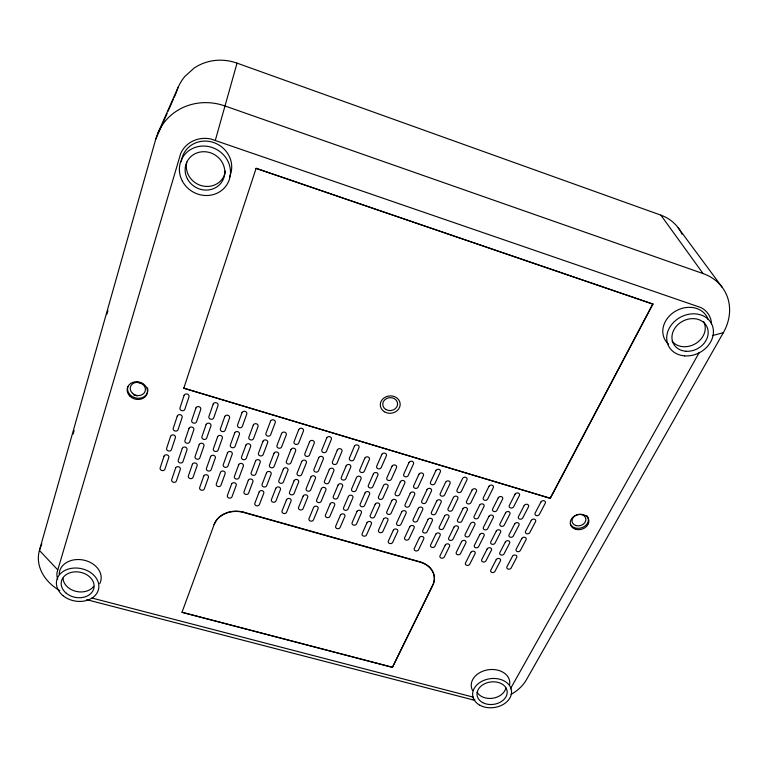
<?xml version="1.0" encoding="UTF-8"?>
<svg xmlns="http://www.w3.org/2000/svg" width="768" height="768" viewBox="0 0 768 768"><rect width="100%" height="100%" fill="white"/><g stroke="black" fill="none" stroke-linecap="round" stroke-linejoin="round"><path stroke-width="1.15" d="M224.784 513.533A23.597 19.229 4.7 0 0 214.214 524.323L214.176 524.592A23.597 19.238 4.7 0 1 243.773 512.496L243.802 512.227A23.597 19.229 4.7 0 0 225.686 513.139M182.006 612.298L392.515 667.334L182.006 612.298L214.214 524.323M652.944 304.09L256.118 168.355L652.944 304.09L550.339 498.326L183.782 388.186L550.339 498.326M711.514 324.125A26.515 22.118 -27.9 0 0 700.877 307.555L210.835 138.979A28.464 26.659 30.9 0 0 180.73 153.379L56.995 572.64A23.462 18.202 11.2 0 0 57.667 579.053M215.357 140.227L237.043 63.139L660.864 215.146A46.378 40.138 -31.4 0 1 680.515 231.37M167.107 113.424L155.722 139.258L39.418 550.426A46.243 36.134 11.4 0 0 59.808 590.621M106.973 314.064L107.933 310.666M73.162 433.987L74.141 430.55M183.734 388.426L256.118 168.355M41.837 543.706L39.418 550.426L57.6 569.712M158.083 132.71L178.243 87.101M168.058 111.274L173.27 99.437M174.221 97.277L176.122 92.976M392.486 667.037L432.749 585.072A22.781 18.173 -5.3 0 0 419.962 561.821L419.99 562.09A22.781 18.173 -5.3 0 1 432.778 585.36L392.515 667.334M550.253 498.067L652.819 303.878M510.403 688.867L699.274 352.454M660.864 215.146L703.075 273.571A52.147 43.757 -28.4 0 1 723.341 332.669L526.426 679.747A42.355 31.958 -7.9 0 1 511.075 694.397M712.435 335.606L723.341 332.669M86.678 599.664L471.619 699.514L474.912 699.437M91.872 598.013L473.376 697.162M243.802 512.227L418.81 561.494M243.773 512.496L419.99 562.09M133.776 394.954L137.213 395.971M137.021 382.234L142.733 383.942M703.075 273.571L224.774 105.907A55.93 52.522 32.4 0 0 155.722 139.258M678.202 227.808L722.294 287.424M681.024 232.301A46.378 40.138 -31.4 0 1 681.955 234.211M176.419 91.978A49.536 47.002 41.9 0 1 184.79 76.522L194.035 68.141A49.536 47.002 41.9 0 1 237.043 63.139M474.672 700.205A42.355 31.958 -7.9 0 1 471.619 699.514M181.334 161.731A25.67 24.048 30.9 0 1 213.005 142.32A25.67 24.048 30.9 0 1 229.469 176.928M586.81 515.626A9.427 7.555 -14.9 0 1 583.382 527.059A9.427 7.555 -14.9 0 1 570.365 524.045M147.504 387.802A10.262 8.765 15.1 0 1 137.741 398.266A10.262 8.765 15.1 0 1 127.834 386.525M668.592 344.218A23.914 19.949 -27.9 0 1 674.698 311.654A23.914 19.949 -27.9 0 1 708.048 319.344M703.69 321.706A18.624 15.523 -27.9 0 1 695.798 343.498A18.624 15.523 -27.9 0 1 672.077 341.155M59.194 574.08A21.168 16.416 11.2 0 1 84.346 560.246A21.168 16.416 11.2 0 1 99.773 583.642M93.715 586.301A16.483 12.758 11.1 0 1 75.61 591.274A16.483 12.758 11.1 0 1 63.014 578.256M225.466 171.053A19.997 18.72 30.6 0 1 202.454 185.923A19.997 18.72 30.6 0 1 186.797 162.086M472.656 690.662A19.363 14.486 -7.9 0 1 488.227 669.773A19.363 14.486 -7.9 0 1 509.568 685.123M505.872 687.907A15.072 11.251 -7.9 0 1 492.806 698.237A15.072 11.251 -7.9 0 1 477.13 692.218M164.035 456.173L160.157 467.904A2.458 2.045 10.5 0 0 161.875 470.515A2.458 2.045 10.5 0 0 164.88 469.248L168.787 457.536A2.477 2.064 10.6 0 0 167.059 454.886A2.477 2.064 10.6 0 0 164.035 456.173M170.602 436.31L166.646 448.272A2.486 2.083 10.8 0 0 168.374 450.941A2.486 2.083 10.8 0 0 171.408 449.645L175.382 437.702A2.496 2.102 10.9 0 0 173.654 435.005A2.496 2.102 10.9 0 0 170.602 436.31M177.283 416.074L173.261 428.266A2.506 2.122 11.1 0 0 174.989 430.982A2.506 2.122 11.1 0 0 178.061 429.667L182.112 417.494A2.515 2.15 11.3 0 0 180.374 414.739A2.515 2.15 11.3 0 0 177.283 416.074M184.099 395.424L180 407.866A2.525 2.16 11.4 0 0 181.738 410.63A2.525 2.16 11.4 0 0 184.838 409.296L188.966 396.883A2.544 2.189 11.7 0 0 187.229 394.07A2.544 2.189 11.7 0 0 184.099 395.424M175.613 468.058L171.696 479.654A2.438 2.016 9.5 0 0 173.386 482.237A2.438 2.016 9.5 0 0 176.381 480.979L180.317 469.402A2.458 2.045 9.6 0 0 178.627 466.781A2.458 2.045 9.6 0 0 175.613 468.058M182.246 448.435L178.253 460.253A2.467 2.054 9.7 0 0 179.952 462.883A2.467 2.054 9.7 0 0 182.976 461.606L186.989 449.808A2.477 2.083 9.8 0 0 185.29 447.139A2.477 2.083 9.8 0 0 182.246 448.435M189.005 428.438L184.934 440.486A2.486 2.102 9.9 0 0 186.634 443.165A2.486 2.102 9.9 0 0 189.696 441.869L193.786 429.84A2.496 2.122 10.1 0 0 192.077 427.123A2.496 2.122 10.1 0 0 189.005 428.438M195.888 408.048L191.741 420.326A2.506 2.141 10.2 0 0 193.45 423.072A2.506 2.141 10.2 0 0 196.541 421.747L200.717 409.488A2.525 2.17 10.3 0 0 198.998 406.704A2.525 2.17 10.3 0 0 195.888 408.048M192.394 464.314L188.381 475.949A2.438 2.026 8.6 0 0 190.051 478.541A2.438 2.026 8.6 0 0 193.056 477.283L197.098 465.667A2.458 2.054 8.7 0 0 195.418 463.037A2.458 2.054 8.7 0 0 192.394 464.314M199.19 444.634L195.101 456.49A2.458 2.064 8.8 0 0 196.781 459.13A2.458 2.064 8.8 0 0 199.814 457.853L203.933 446.016A2.477 2.093 8.9 0 0 202.253 443.338A2.477 2.093 8.9 0 0 199.19 444.634M206.122 424.57L201.946 436.656A2.486 2.112 8.9 0 0 203.635 439.344A2.486 2.112 8.9 0 0 206.707 438.048L210.902 425.981A2.496 2.131 9 0 0 209.213 423.245A2.496 2.131 9 0 0 206.122 424.57M213.187 404.112L208.934 416.438A2.506 2.15 9.1 0 0 210.624 419.184A2.506 2.15 9.1 0 0 213.725 417.859L218.006 405.552A2.525 2.179 9.2 0 0 216.317 402.768A2.525 2.179 9.2 0 0 213.187 404.112M203.741 476.093L199.68 487.584A2.419 2.006 7.6 0 0 201.331 490.147A2.419 2.006 7.6 0 0 204.326 488.909L208.406 477.427A2.438 2.026 7.7 0 0 206.755 474.835A2.438 2.026 7.7 0 0 203.741 476.093M210.605 456.643L206.467 468.355A2.448 2.045 7.7 0 0 208.118 470.966A2.448 2.045 7.7 0 0 211.152 469.699L215.309 458.006A2.458 2.064 7.8 0 0 213.648 455.366A2.458 2.064 7.8 0 0 210.605 456.643M217.603 436.829L213.389 448.762A2.467 2.083 7.8 0 0 215.05 451.421A2.467 2.083 7.8 0 0 218.102 450.134L222.346 438.211A2.477 2.112 7.9 0 0 220.685 435.514A2.477 2.112 7.9 0 0 217.603 436.829M224.736 416.621L220.435 428.784A2.486 2.122 7.9 0 0 222.106 431.501A2.486 2.122 7.9 0 0 225.197 430.186L229.517 418.042A2.506 2.15 8 0 0 227.846 415.286A2.506 2.15 8 0 0 224.736 416.621M220.483 472.387L216.326 483.917A2.419 2.016 6.7 0 0 217.949 486.48A2.419 2.016 6.7 0 0 220.954 485.232L225.13 473.722A2.438 2.035 6.7 0 0 223.507 471.12A2.438 2.035 6.7 0 0 220.483 472.387M227.51 452.87L223.277 464.621A2.448 2.054 6.7 0 0 224.909 467.242A2.448 2.054 6.7 0 0 227.942 465.974L232.205 454.234A2.458 2.074 6.7 0 0 230.573 451.584A2.458 2.074 6.7 0 0 227.51 452.87M234.682 432.989L230.362 444.96A2.467 2.093 6.8 0 0 232.003 447.629A2.467 2.093 6.8 0 0 235.075 446.342L239.414 434.381A2.477 2.122 6.8 0 0 237.773 431.674A2.477 2.122 6.8 0 0 234.682 432.989M241.987 412.714L237.59 424.925A2.486 2.131 6.8 0 0 239.232 427.651A2.486 2.131 6.8 0 0 242.333 426.326L246.758 414.134A2.506 2.16 6.8 0 0 245.117 411.379A2.506 2.16 6.8 0 0 241.987 412.714M231.6 484.051L227.405 495.446A2.4 1.987 5.8 0 0 229.008 497.99A2.4 1.987 5.8 0 0 232.003 496.752L236.218 485.376A2.419 2.016 5.8 0 0 234.614 482.803A2.419 2.016 5.8 0 0 231.6 484.051M238.694 464.774L234.422 476.39A2.429 2.026 5.7 0 0 236.026 478.973A2.429 2.026 5.7 0 0 239.05 477.715L243.35 466.128A2.438 2.054 5.7 0 0 241.738 463.507A2.438 2.054 5.7 0 0 238.694 464.774M245.923 445.133L241.565 456.96A2.448 2.074 5.7 0 0 243.178 459.6A2.448 2.074 5.7 0 0 246.24 458.323L250.618 446.506A2.458 2.093 5.7 0 0 249.005 443.837A2.458 2.093 5.7 0 0 245.923 445.133M253.296 425.098L248.851 437.165A2.467 2.112 5.6 0 0 250.474 439.853A2.467 2.112 5.6 0 0 253.565 438.547L258.029 426.509A2.486 2.131 5.6 0 0 256.406 423.782A2.486 2.131 5.6 0 0 253.296 425.098M248.294 480.374L244.003 491.808A2.41 1.997 4.8 0 0 245.587 494.352A2.41 1.997 4.8 0 0 248.592 493.114L252.902 481.699A2.419 2.026 4.8 0 0 251.318 479.117A2.419 2.026 4.8 0 0 248.294 480.374M255.562 461.03L251.184 472.685A2.429 2.035 4.7 0 0 252.768 475.277A2.429 2.035 4.7 0 0 255.811 474.019L260.208 462.384A2.438 2.064 4.6 0 0 258.614 459.754A2.438 2.064 4.6 0 0 255.562 461.03M262.963 441.322L258.499 453.197A2.448 2.074 4.6 0 0 260.093 455.837A2.448 2.074 4.6 0 0 263.165 454.56L267.648 442.704A2.458 2.102 4.5 0 0 266.054 440.026A2.458 2.102 4.5 0 0 262.963 441.322M270.509 421.229L265.958 433.334A2.467 2.122 4.4 0 0 267.562 436.032A2.467 2.122 4.4 0 0 270.662 434.726L275.232 422.64A2.486 2.141 4.3 0 0 273.629 419.904A2.486 2.141 4.3 0 0 270.509 421.229M259.19 491.942L254.861 503.242A2.39 1.978 3.9 0 0 256.416 505.757A2.39 1.978 3.9 0 0 259.411 504.528L263.76 493.248A2.4 1.997 3.9 0 0 262.205 490.704A2.4 1.997 3.9 0 0 259.19 491.942M266.515 472.829L262.099 484.339A2.41 2.016 3.8 0 0 263.664 486.902A2.41 2.016 3.8 0 0 266.688 485.654L271.123 474.163A2.419 2.035 3.7 0 0 269.558 471.562A2.419 2.035 3.7 0 0 266.515 472.829M273.974 453.35L269.482 465.082A2.429 2.054 3.6 0 0 271.046 467.693A2.429 2.054 3.6 0 0 274.109 466.426L278.621 454.714A2.448 2.074 3.5 0 0 277.056 452.064A2.448 2.074 3.5 0 0 273.974 453.35M281.578 433.507L276.998 445.459A2.458 2.093 3.4 0 0 278.573 448.128A2.458 2.093 3.4 0 0 281.664 446.832L286.262 434.899A2.467 2.122 3.2 0 0 284.688 432.192A2.467 2.122 3.2 0 0 281.578 433.507M275.846 488.285L271.421 499.622A2.39 1.987 3 0 0 272.957 502.138A2.39 1.987 3 0 0 275.962 500.918L280.416 489.6A2.4 2.006 2.8 0 0 278.87 487.046A2.4 2.006 2.8 0 0 275.846 488.285M283.334 469.114L278.822 480.662A2.41 2.026 2.7 0 0 280.368 483.235A2.41 2.026 2.7 0 0 283.402 481.987L287.933 470.448A2.419 2.045 2.6 0 0 286.397 467.846A2.419 2.045 2.6 0 0 283.334 469.114M290.966 449.578L286.368 461.347A2.429 2.064 2.5 0 0 287.914 463.968A2.429 2.064 2.5 0 0 290.986 462.691L295.603 450.941A2.448 2.083 2.3 0 0 294.058 448.282A2.448 2.083 2.3 0 0 290.966 449.578M298.742 429.658L294.058 441.658A2.458 2.102 2.1 0 0 295.613 444.326A2.458 2.102 2.1 0 0 298.714 443.03L303.418 431.059A2.467 2.131 1.9 0 0 301.872 428.352A2.467 2.131 1.9 0 0 298.742 429.658M286.522 499.747L282.067 510.95A2.371 1.958 2.2 0 0 283.574 513.446A2.371 1.958 2.2 0 0 286.57 512.227L291.053 501.043A2.39 1.987 2 0 0 289.536 498.518A2.39 1.987 2 0 0 286.522 499.747M294.067 480.806L289.526 492.211A2.39 1.997 1.9 0 0 291.043 494.755A2.39 1.997 1.9 0 0 294.067 493.517L298.627 482.122A2.41 2.026 1.7 0 0 297.11 479.549A2.41 2.026 1.7 0 0 294.067 480.806M301.747 461.501L297.12 473.126A2.419 2.035 1.6 0 0 298.646 475.718A2.419 2.035 1.6 0 0 301.699 474.461L306.355 462.845A2.429 2.064 1.3 0 0 304.829 460.224A2.429 2.064 1.3 0 0 301.747 461.501M309.581 441.821L304.867 453.677A2.438 2.074 1.2 0 0 306.394 456.317A2.438 2.074 1.2 0 0 309.485 455.03L314.227 443.203A2.448 2.102 0.9 0 0 312.701 440.525A2.448 2.102 0.9 0 0 309.581 441.821M303.139 496.128L298.579 507.36A2.371 1.968 1.1 0 0 300.077 509.866A2.371 1.968 1.1 0 0 303.082 508.646L307.661 497.424A2.39 1.987 0.9 0 0 306.163 494.89A2.39 1.987 0.9 0 0 303.139 496.128M310.848 477.12L306.202 488.563A2.4 2.006 0.8 0 0 307.699 491.117A2.4 2.006 0.8 0 0 310.742 489.878L315.398 478.445A2.41 2.026 0.6 0 0 313.901 475.862A2.41 2.026 0.6 0 0 310.848 477.12M318.701 457.747L313.968 469.411A2.419 2.045 0.4 0 0 315.466 472.013A2.419 2.045 0.4 0 0 318.538 470.755L323.299 459.101A2.429 2.064 0.1 0 0 321.792 456.47A2.429 2.064 0.1 0 0 318.701 457.747M326.707 438.01L321.878 449.894A2.438 2.083 -0.1 0 0 323.386 452.544A2.438 2.083 -0.1 0 0 326.496 451.267L331.334 439.392A2.458 2.112 -0.4 0 0 329.827 436.714A2.458 2.112 -0.4 0 0 326.707 438.01M313.594 507.485L309.005 518.592A2.362 1.949 0.4 0 0 310.483 521.069A2.362 1.949 0.4 0 0 313.478 519.859L318.086 508.771A2.371 1.968 0.2 0 0 316.608 506.266A2.371 1.968 0.2 0 0 313.594 507.485M321.36 488.707L316.685 500.016A2.381 1.978 0 0 0 318.154 502.531A2.381 1.978 0 0 0 321.187 501.312L325.882 490.013A2.39 2.006 -0.2 0 0 324.403 487.459A2.39 2.006 -0.2 0 0 321.36 488.707M329.261 469.565L324.499 481.094A2.4 2.016 -0.4 0 0 325.978 483.658A2.4 2.016 -0.4 0 0 329.04 482.41L333.821 470.899A2.419 2.045 -0.7 0 0 332.342 468.298A2.419 2.045 -0.7 0 0 329.261 469.565M337.315 450.058L332.467 461.808A2.429 2.054 -0.9 0 0 333.946 464.429A2.429 2.054 -0.9 0 0 337.037 463.152L341.914 451.43A2.438 2.083 -1.2 0 0 340.435 448.771A2.438 2.083 -1.2 0 0 337.315 450.058M330.163 503.894L325.478 515.03A2.362 1.949 -0.6 0 0 326.938 517.507A2.362 1.949 -0.6 0 0 329.942 516.298L334.646 505.181A2.371 1.978 -0.9 0 0 333.197 502.666A2.371 1.978 -0.9 0 0 330.163 503.894M338.093 485.05L333.322 496.397A2.381 1.987 -1.1 0 0 334.771 498.922A2.381 1.987 -1.1 0 0 337.814 497.693L342.605 486.355A2.4 2.006 -1.4 0 0 341.155 483.802A2.4 2.006 -1.4 0 0 338.093 485.05M346.166 465.85L341.299 477.408A2.41 2.026 -1.6 0 0 342.758 479.981A2.41 2.026 -1.6 0 0 345.83 478.733L350.717 467.184A2.419 2.045 -1.9 0 0 349.258 464.573A2.419 2.045 -1.9 0 0 346.166 465.85M354.394 446.275L349.44 458.064A2.429 2.064 -2.2 0 0 350.899 460.685A2.429 2.064 -2.2 0 0 354.01 459.418L358.982 447.648A2.438 2.093 -2.6 0 0 357.523 444.989A2.438 2.093 -2.6 0 0 354.394 446.275M340.416 515.155L335.702 526.166A2.342 1.93 -1.3 0 0 337.133 528.614A2.342 1.93 -1.3 0 0 340.128 527.424L344.861 516.422A2.362 1.949 -1.5 0 0 343.43 513.946A2.362 1.949 -1.5 0 0 340.416 515.155M348.384 496.531L343.584 507.744A2.371 1.968 -1.7 0 0 345.024 510.24A2.371 1.968 -1.7 0 0 348.048 509.03L352.867 497.827A2.381 1.987 -2.1 0 0 351.437 495.293A2.381 1.987 -2.1 0 0 348.384 496.531M356.506 477.552L351.619 488.986A2.39 2.006 -2.3 0 0 353.059 491.53A2.39 2.006 -2.3 0 0 356.112 490.291L361.027 478.877A2.4 2.026 -2.6 0 0 359.587 476.304A2.4 2.026 -2.6 0 0 356.506 477.552M364.781 458.218L359.798 469.862A2.41 2.035 -2.9 0 0 361.238 472.454A2.41 2.035 -2.9 0 0 364.33 471.197L369.341 459.571A2.429 2.064 -3.3 0 0 367.901 456.941A2.429 2.064 -3.3 0 0 364.781 458.218M356.947 511.584L352.138 522.624A2.352 1.93 -2.3 0 0 353.549 525.082A2.352 1.93 -2.3 0 0 356.554 523.891L361.382 512.861A2.362 1.958 -2.6 0 0 359.971 510.365A2.362 1.958 -2.6 0 0 356.947 511.584M365.078 492.902L360.182 504.154A2.371 1.968 -2.8 0 0 361.594 506.659A2.371 1.968 -2.8 0 0 364.637 505.44L369.552 494.198A2.381 1.997 -3.2 0 0 368.141 491.664A2.381 1.997 -3.2 0 0 365.078 492.902M373.373 473.866L368.381 485.328A2.39 2.006 -3.4 0 0 369.792 487.882A2.39 2.006 -3.4 0 0 372.864 486.643L377.875 475.19A2.41 2.026 -3.8 0 0 376.464 472.608A2.41 2.026 -3.8 0 0 373.373 473.866M381.821 454.464L376.733 466.147A2.419 2.045 -4.1 0 0 378.144 468.749A2.419 2.045 -4.1 0 0 381.254 467.491L386.362 455.827A2.429 2.064 -4.6 0 0 384.941 453.187A2.429 2.064 -4.6 0 0 381.821 454.464M366.989 522.749L362.15 533.664A2.333 1.91 -2.9 0 0 363.542 536.093A2.333 1.91 -2.9 0 0 366.538 534.912L371.395 524.006A2.352 1.93 -3.2 0 0 370.003 521.549A2.352 1.93 -3.2 0 0 366.989 522.749M375.168 504.278L370.243 515.405A2.362 1.949 -3.4 0 0 371.635 517.872A2.362 1.949 -3.4 0 0 374.659 516.672L379.603 505.565A2.371 1.968 -3.8 0 0 378.211 503.059A2.371 1.968 -3.8 0 0 375.168 504.278M383.501 485.472L378.48 496.8A2.381 1.987 -4.1 0 0 379.872 499.315A2.381 1.987 -4.1 0 0 382.934 498.096L387.974 486.778A2.39 2.006 -4.5 0 0 386.582 484.224A2.39 2.006 -4.5 0 0 383.501 485.472M391.987 466.301L386.88 477.84A2.4 2.016 -4.8 0 0 388.272 480.413A2.4 2.016 -4.8 0 0 391.363 479.165L396.499 467.635A2.419 2.045 -5.2 0 0 395.107 465.034A2.419 2.045 -5.2 0 0 391.987 466.301M383.472 519.206L378.538 530.15A2.342 1.92 -3.9 0 0 379.91 532.589A2.342 1.92 -3.9 0 0 382.915 531.398L387.869 520.464A2.352 1.939 -4.2 0 0 386.506 517.997A2.352 1.939 -4.2 0 0 383.472 519.206M391.814 500.678L386.794 511.834A2.362 1.949 -4.5 0 0 388.166 514.32A2.362 1.949 -4.5 0 0 391.2 513.11L396.25 501.965A2.371 1.978 -4.9 0 0 394.877 499.45A2.371 1.978 -4.9 0 0 391.814 500.678M400.32 481.805L395.194 493.171A2.381 1.987 -5.2 0 0 396.576 495.696A2.381 1.987 -5.2 0 0 399.648 494.467L404.784 483.12A2.4 2.006 -5.6 0 0 403.411 480.557A2.4 2.006 -5.6 0 0 400.32 481.805M408.979 462.576L403.757 474.154A2.41 2.026 -6 0 0 405.139 476.736A2.41 2.026 -6 0 0 408.24 475.488L413.482 463.92A2.419 2.045 -6.5 0 0 412.099 461.309A2.419 2.045 -6.5 0 0 408.979 462.576M393.312 530.266L388.349 541.094A2.323 1.891 -4.4 0 0 389.702 543.504A2.323 1.891 -4.4 0 0 392.698 542.333L397.67 531.514A2.342 1.91 -4.8 0 0 396.326 529.075A2.342 1.91 -4.8 0 0 393.312 530.266M401.693 511.958L396.643 522.989A2.342 1.93 -5 0 0 397.997 525.437A2.342 1.93 -5 0 0 401.021 524.246L406.09 513.235A2.362 1.949 -5.4 0 0 404.746 510.749A2.362 1.949 -5.4 0 0 401.693 511.958M410.237 493.306L405.091 504.538A2.371 1.968 -5.7 0 0 406.445 507.043A2.371 1.968 -5.7 0 0 409.498 505.824L414.662 494.602A2.381 1.987 -6.2 0 0 413.309 492.077A2.381 1.987 -6.2 0 0 410.237 493.306M418.934 474.307L413.693 485.75A2.39 1.997 -6.5 0 0 415.046 488.294A2.39 1.997 -6.5 0 0 418.138 487.056L423.398 475.632A2.41 2.026 -7 0 0 422.045 473.05A2.41 2.026 -7 0 0 418.934 474.307M409.757 526.752L404.698 537.61A2.333 1.901 -5.4 0 0 406.032 540.029A2.333 1.901 -5.4 0 0 409.037 538.848L414.115 528A2.342 1.92 -5.8 0 0 412.781 525.552A2.342 1.92 -5.8 0 0 409.757 526.752M418.301 508.378L413.155 519.446A2.352 1.93 -6.1 0 0 414.49 521.904A2.352 1.93 -6.1 0 0 417.523 520.704L422.688 509.664A2.362 1.958 -6.5 0 0 421.363 507.168A2.362 1.958 -6.5 0 0 418.301 508.378M427.008 489.667L421.766 500.938A2.371 1.968 -6.8 0 0 423.101 503.453A2.371 1.968 -6.8 0 0 426.173 502.224L431.434 490.973A2.39 1.987 -7.3 0 0 430.099 488.438A2.39 1.987 -7.3 0 0 427.008 489.667M435.878 470.611L430.531 482.093A2.4 2.006 -7.7 0 0 431.866 484.646A2.4 2.006 -7.7 0 0 434.976 483.408L440.333 471.946A2.41 2.026 -8.2 0 0 438.998 469.354A2.41 2.026 -8.2 0 0 435.878 470.611M419.386 537.725L414.317 548.458A2.314 1.872 -5.8 0 0 415.622 550.848A2.314 1.872 -5.8 0 0 418.618 549.677L423.715 538.963A2.333 1.891 -6.2 0 0 422.4 536.544A2.333 1.891 -6.2 0 0 419.386 537.725M427.978 519.562L422.803 530.496A2.333 1.91 -6.5 0 0 424.118 532.934A2.333 1.91 -6.5 0 0 427.142 531.744L432.326 520.829A2.352 1.93 -6.9 0 0 431.021 518.362A2.352 1.93 -6.9 0 0 427.978 519.562M436.714 501.072L431.453 512.208A2.362 1.939 -7.3 0 0 432.758 514.685A2.362 1.939 -7.3 0 0 435.821 513.475L441.101 502.358A2.371 1.968 -7.7 0 0 439.795 499.843A2.371 1.968 -7.7 0 0 436.714 501.072M445.622 482.237L440.256 493.574A2.381 1.978 -8.1 0 0 441.571 496.099A2.381 1.978 -8.1 0 0 444.662 494.87L450.048 483.542A2.4 1.997 -8.6 0 0 448.733 480.989A2.4 1.997 -8.6 0 0 445.622 482.237M435.792 534.23L430.618 545.002A2.323 1.882 -6.8 0 0 431.914 547.392A2.323 1.882 -6.8 0 0 434.918 546.23L440.112 535.469A2.333 1.901 -7.2 0 0 438.816 533.05A2.333 1.901 -7.2 0 0 435.792 534.23M444.538 516.019L439.277 526.982A2.342 1.91 -7.5 0 0 440.563 529.421A2.342 1.91 -7.5 0 0 443.606 528.23L448.886 517.277A2.352 1.93 -8 0 0 447.6 514.81A2.352 1.93 -8 0 0 444.538 516.019M453.446 497.462L448.08 508.637A2.362 1.949 -8.3 0 0 449.376 511.123A2.362 1.949 -8.3 0 0 452.448 509.914L457.824 498.758A2.381 1.968 -8.8 0 0 456.538 496.234A2.381 1.968 -8.8 0 0 453.446 497.462M462.518 478.57L457.056 489.946A2.39 1.987 -9.2 0 0 458.342 492.48A2.39 1.987 -9.2 0 0 461.453 491.251L466.934 479.885A2.4 2.006 -9.8 0 0 465.648 477.322A2.4 2.006 -9.8 0 0 462.518 478.57M445.229 545.107L440.035 555.754A2.304 1.853 -7.2 0 0 441.312 558.125A2.304 1.853 -7.2 0 0 444.307 556.963L449.51 546.336A2.323 1.872 -7.6 0 0 448.243 543.936A2.323 1.872 -7.6 0 0 445.229 545.107M454.013 527.098L448.723 537.946A2.333 1.891 -7.9 0 0 449.99 540.355A2.333 1.891 -7.9 0 0 453.014 539.174L458.323 528.346A2.342 1.91 -8.4 0 0 457.056 525.907A2.342 1.91 -8.4 0 0 454.013 527.098M462.95 508.762L457.565 519.802A2.352 1.92 -8.7 0 0 458.842 522.259A2.352 1.92 -8.7 0 0 461.894 521.069L467.299 510.038A2.362 1.949 -9.2 0 0 466.032 507.552A2.362 1.949 -9.2 0 0 462.95 508.762M472.061 490.08L466.57 501.331A2.371 1.958 -9.6 0 0 467.846 503.837A2.371 1.958 -9.6 0 0 470.938 502.618L476.438 491.386A2.39 1.978 -10.1 0 0 475.171 488.851A2.39 1.978 -10.1 0 0 472.061 490.08M461.587 541.642L456.307 552.326A2.314 1.862 -8.1 0 0 457.555 554.698A2.314 1.862 -8.1 0 0 460.56 553.536L465.869 542.87A2.323 1.882 -8.5 0 0 464.621 540.461A2.323 1.882 -8.5 0 0 461.587 541.642M470.534 523.574L465.149 534.451A2.333 1.891 -8.9 0 0 466.397 536.87A2.333 1.891 -8.9 0 0 469.44 535.69L474.845 524.832A2.342 1.91 -9.4 0 0 473.587 522.384A2.342 1.91 -9.4 0 0 470.534 523.574M479.635 505.181L474.154 516.259A2.352 1.93 -9.7 0 0 475.402 518.726A2.352 1.93 -9.7 0 0 478.474 517.526L483.974 506.467A2.371 1.949 -10.2 0 0 482.726 503.971A2.371 1.949 -10.2 0 0 479.635 505.181M488.909 486.451L483.322 497.731A2.381 1.958 -10.6 0 0 484.579 500.246A2.381 1.958 -10.6 0 0 487.68 499.018L493.286 487.757A2.39 1.978 -11.2 0 0 492.038 485.213A2.39 1.978 -11.2 0 0 488.909 486.451M470.832 552.422L465.523 562.982A2.294 1.834 -8.4 0 0 466.762 565.334A2.294 1.834 -8.4 0 0 469.757 564.182L475.075 553.642A2.314 1.853 -8.9 0 0 473.846 551.261A2.314 1.853 -8.9 0 0 470.832 552.422M479.808 534.566L474.403 545.318A2.323 1.872 -9.2 0 0 475.632 547.709A2.323 1.872 -9.2 0 0 478.656 546.547L484.08 535.805A2.333 1.891 -9.7 0 0 482.851 533.386A2.333 1.891 -9.7 0 0 479.808 534.566M488.938 516.384L483.437 527.338A2.342 1.901 -10 0 0 484.666 529.766A2.342 1.901 -10 0 0 487.728 528.586L493.248 517.651A2.352 1.92 -10.5 0 0 492.019 515.184A2.352 1.92 -10.5 0 0 488.938 516.384M498.24 497.866L492.643 509.021A2.362 1.939 -10.9 0 0 493.872 511.498A2.362 1.939 -10.9 0 0 496.963 510.288L502.579 499.152A2.381 1.958 -11.5 0 0 501.35 496.637A2.381 1.958 -11.5 0 0 498.24 497.866M487.152 548.986L481.757 559.574A2.304 1.843 -9.3 0 0 482.966 561.926A2.304 1.843 -9.3 0 0 485.971 560.774L491.395 550.205A2.314 1.862 -9.8 0 0 490.176 547.814A2.314 1.862 -9.8 0 0 487.152 548.986M496.282 531.072L490.79 541.853A2.323 1.872 -10.1 0 0 492 544.253A2.323 1.872 -10.1 0 0 495.034 543.082L500.554 532.31A2.342 1.891 -10.6 0 0 499.344 529.882A2.342 1.891 -10.6 0 0 496.282 531.072M505.584 512.832L499.987 523.814A2.352 1.91 -11 0 0 501.197 526.262A2.352 1.91 -11 0 0 504.269 525.072L509.885 514.099A2.362 1.93 -11.5 0 0 508.675 511.622A2.362 1.93 -11.5 0 0 505.584 512.832M515.05 494.256L509.347 505.44A2.371 1.939 -11.9 0 0 510.557 507.936A2.371 1.939 -11.9 0 0 513.667 506.717L519.389 495.542A2.39 1.958 -12.5 0 0 518.179 493.027A2.39 1.958 -12.5 0 0 515.05 494.256M496.205 559.67L490.79 570.144A2.294 1.824 -9.6 0 0 491.981 572.477A2.294 1.824 -9.6 0 0 494.976 571.334L500.41 560.88A2.304 1.834 -10 0 0 499.219 558.518A2.304 1.834 -10 0 0 496.205 559.67M505.363 541.968L499.843 552.634A2.314 1.853 -10.4 0 0 501.043 554.995A2.314 1.853 -10.4 0 0 504.067 553.843L509.597 543.187A2.323 1.872 -10.8 0 0 508.406 540.787A2.323 1.872 -10.8 0 0 505.363 541.968M514.685 523.93L509.069 534.787A2.333 1.882 -11.2 0 0 510.269 537.206A2.333 1.882 -11.2 0 0 513.322 536.026L518.957 525.187A2.352 1.901 -11.7 0 0 517.766 522.739A2.352 1.901 -11.7 0 0 514.685 523.93M524.189 505.565L518.467 516.624A2.362 1.92 -12.1 0 0 519.658 519.091A2.362 1.92 -12.1 0 0 522.749 517.891L528.48 506.851A2.371 1.939 -12.7 0 0 527.299 504.355A2.371 1.939 -12.7 0 0 524.189 505.565M512.486 556.262L506.966 566.765A2.294 1.824 -10.4 0 0 508.147 569.098A2.294 1.824 -10.4 0 0 511.152 567.955L516.682 557.462A2.314 1.843 -10.9 0 0 515.51 555.101A2.314 1.843 -10.9 0 0 512.486 556.262M521.798 538.493L516.192 549.187A2.323 1.853 -11.2 0 0 517.363 551.568A2.323 1.853 -11.2 0 0 520.397 550.406L526.032 539.722A2.333 1.872 -11.8 0 0 524.861 537.322A2.333 1.872 -11.8 0 0 521.798 538.493M531.283 520.406L525.571 531.302A2.342 1.882 -12.1 0 0 526.752 533.722A2.342 1.882 -12.1 0 0 529.814 532.541L535.546 521.664A2.352 1.901 -12.7 0 0 534.374 519.206A2.352 1.901 -12.7 0 0 531.283 520.406M540.95 501.984L535.133 513.082A2.362 1.92 -13.1 0 0 536.304 515.549A2.362 1.92 -13.1 0 0 539.405 514.349L545.242 503.27A2.381 1.939 -13.7 0 0 544.07 500.765A2.381 1.939 -13.7 0 0 540.95 501.984M575.539 529.258A9.446 7.555 -14.9 0 0 588.874 520.55A9.446 7.555 -14.9 0 0 574.291 516.163A9.446 7.555 -14.9 0 0 575.539 529.258M130.138 396.394A10.282 8.774 15.1 0 0 147.168 393.581A10.282 8.774 15.1 0 0 134.669 381.888A10.282 8.774 15.1 0 0 130.138 396.394M575.952 525.562A7.046 5.645 -14.9 0 0 585.888 519.053A7.046 5.645 -14.9 0 0 575.011 515.779A7.046 5.645 -14.9 0 0 575.952 525.562M384.384 411.754A9.955 8.688 -5.6 0 0 400.128 405.254A9.955 8.688 -5.6 0 0 386.189 396.73A9.955 8.688 -5.6 0 0 384.384 411.754M385.824 409.478A7.44 6.49 -5.6 0 0 397.574 404.611A7.44 6.49 -5.6 0 0 387.158 398.246A7.44 6.49 -5.6 0 0 385.824 409.478M132.47 393.264A7.67 6.547 15.1 0 0 145.171 391.162A7.67 6.547 15.1 0 0 135.84 382.435A7.67 6.547 15.1 0 0 132.47 393.264M684.595 355.872A24.192 20.112 -27.7 0 0 712.493 325.939A24.192 20.112 -27.7 0 0 673.133 322.838A24.192 20.112 -27.7 0 0 684.595 355.872M685.853 351.254A18.768 15.61 -27.7 0 0 707.443 327.994A18.768 15.61 -27.7 0 0 676.896 325.651A18.768 15.61 -27.7 0 0 685.853 351.254M62.957 595.622A21.389 16.512 11 0 0 98.256 590.256A21.389 16.512 11 0 0 71.683 568.301A21.389 16.512 11 0 0 62.957 595.622M66.278 593.251A16.598 12.806 11 0 0 93.648 589.056A16.598 12.806 11 0 0 72.998 572.045A16.598 12.806 11 0 0 66.278 593.251M182.419 181.21A25.987 24.307 30.1 0 0 226.685 185.011A25.987 24.307 30.1 0 0 205.738 146.15A25.987 24.307 30.1 0 0 182.419 181.21M187.498 179.011A20.16 18.854 30.1 0 0 221.846 181.901A20.16 18.854 30.1 0 0 205.536 151.776A20.16 18.854 30.1 0 0 187.498 179.011M479.923 705.264A19.546 14.554 -7.8 0 0 511.344 694.157A19.546 14.554 -7.8 0 0 485.021 679.93A19.546 14.554 -7.8 0 0 479.923 705.264M482.669 702.595A15.168 11.29 -7.8 0 0 507.034 693.955A15.168 11.29 -7.8 0 0 486.586 682.944A15.168 11.29 -7.8 0 0 482.669 702.595"/></g></svg>
